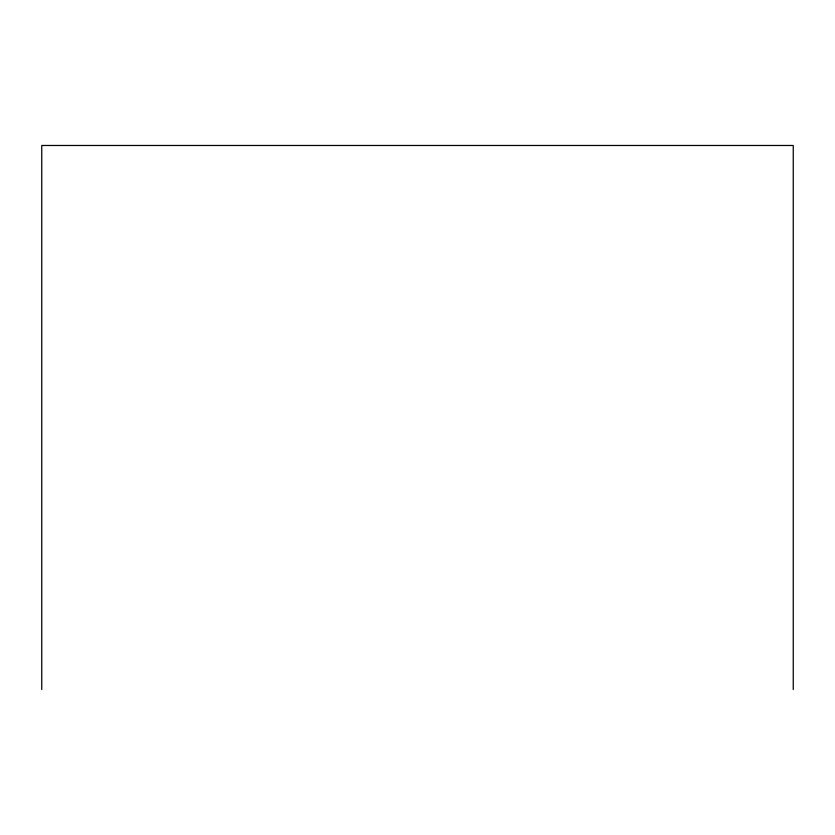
<?xml version="1.0" encoding="UTF-8"?>
<svg xmlns="http://www.w3.org/2000/svg" width="835" height="835" viewBox="0 0 835 835"><rect width="100%" height="100%" fill="white"/><g stroke="black" fill="none" stroke-linecap="round" stroke-linejoin="round"><path stroke-width="1.25" d="M793.25 689.522L793.25 145.478L41.75 145.478L41.75 689.522"/></g></svg>
